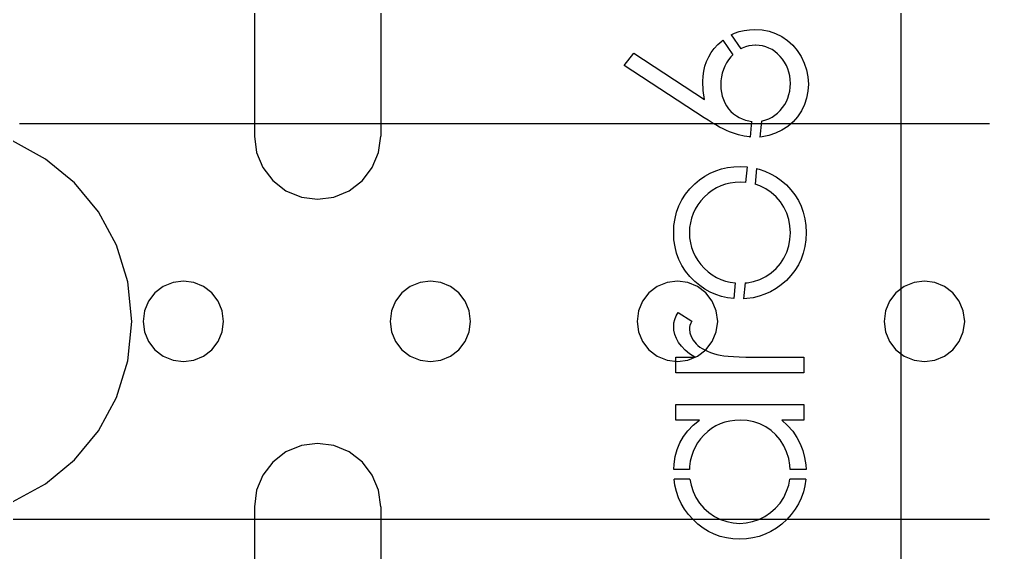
# Model space of a CAD drawing. Extents: x -257 to 298, y -311 to 343.
# Drawn here: x 58.7 to 111.9, y 12 to 41.2 of the extents above; entities that cross this region are included whole.
import ezdxf

# ---------------------------------------------------------------- set-up
doc = ezdxf.new("R2010")
doc.units = 0

msp = doc.modelspace()

# ---------------------------------------------------------------- linework, layer by layer
at = {"layer": 'Layer 1'}
for p, q in [((71.6265, 61.9425), (71.6265, 34.8492)), ((78.5599, 61.9425), (78.5599, 34.8492)), ((107.093, -10.6168), (107.093, 59.996)), ((97.7701, 40.3962), (97.959886, 40.481544)), ((97.959886, 40.481544), (98.217577, 40.57194)), ((98.217577, 40.57194), (98.488733, 40.637302)), ((98.488733, 40.637302), (98.771423, 40.675769)), ((98.771423, 40.675769), (99.065654, 40.689316)), ((99.0657, 40.6892), (99.467624, 40.666058)), ((99.467624, 40.666058), (99.850314, 40.592962)), ((99.850314, 40.592962), (100.211854, 40.473751)), ((100.211854, 40.473751), (100.554161, 40.304502)), ((97.042653, 39.860442), (97.25419, 40.054667)), ((97.25419, 40.054667), (97.320673, 40.108684)), ((97.3206, 40.1098), (97.870651, 39.30829)), ((97.7702, 40.3948), (98.297673, 39.627156)), ((100.554161, 40.304502), (100.871469, 40.092977)), ((100.871469, 40.092977), (101.152238, 39.839118)), ((91.9138, 38.7212), (92.435064, 39.384422)), ((92.435, 39.3845), (96.31386, 36.84732)), ((96.542654, 39.187371), (96.683037, 39.423901)), ((96.683037, 39.423901), (96.850344, 39.646969)), ((96.850344, 39.646969), (97.042653, 39.860442)), ((98.381063, 39.670023), (98.297664, 39.627492)), ((98.554138, 39.739252), (98.381063, 39.670023)), ((98.73491, 39.787314), (98.554138, 39.739252)), ((98.921447, 39.818104), (98.73491, 39.787314)), ((99.1176, 39.8277), (98.921447, 39.818104)), ((99.311371, 39.818114), (99.11714, 39.827709)), ((99.497908, 39.789271), (99.311371, 39.818114)), ((99.676755, 39.74118), (99.497908, 39.789271)), ((99.847909, 39.67387), (99.676755, 39.74118)), ((100.013294, 39.587341), (99.847909, 39.67387)), ((100.170986, 39.483483), (100.013294, 39.587341)), ((100.320987, 39.358487), (100.170986, 39.483483)), ((101.152238, 39.839118), (101.400314, 39.546821)), ((101.400314, 39.546821), (101.613775, 39.21219)), ((96.336884, 38.68352), (96.427268, 38.941217)), ((96.427268, 38.941217), (96.542654, 39.187371)), ((97.519512, 38.858509), (97.423359, 38.679637)), ((97.632974, 39.029648), (97.519512, 38.858509)), ((97.763744, 39.193111), (97.632974, 39.029648)), ((97.8707, 39.3071), (97.763744, 39.193111)), ((100.463295, 39.214243), (100.320987, 39.358487)), ((100.594063, 39.056566), (100.463295, 39.214243)), ((100.707525, 38.893103), (100.594063, 39.056566)), ((100.803678, 38.720016), (100.707525, 38.893103)), ((101.613775, 39.21219), (101.784929, 38.852583)), ((101.784929, 38.852583), (101.908006, 38.477595)), ((96.2944, 35.8539), (91.9138, 38.7212)), ((96.234962, 38.133526), (96.273423, 38.41428)), ((96.273423, 38.41428), (96.336884, 38.68352)), ((97.346437, 38.493116), (97.284898, 38.296943)), ((97.423359, 38.679637), (97.346437, 38.493116)), ((100.882525, 38.539253), (100.803678, 38.720016)), ((100.942142, 38.350785), (100.882525, 38.539253)), ((100.986371, 38.152722), (100.942142, 38.350785)), ((101.908006, 38.477595), (101.981082, 38.091036)), ((96.244571, 37.354589), (96.221485, 37.841112)), ((96.2215, 37.8412), (96.234962, 38.133526)), ((97.215663, 37.881568), (97.20604, 37.660419)), ((97.240668, 38.093122), (97.215663, 37.881568)), ((97.284898, 38.296943), (97.240668, 38.093122)), ((101.011376, 37.948873), (100.986371, 38.152722)), ((101.021, 37.7354), (101.011376, 37.948873)), ((101.981082, 38.091036), (102.006087, 37.689124)), ((96.3138, 36.8469), (96.244571, 37.354589)), ((97.2061, 37.6604), (97.215724, 37.44117)), ((97.215724, 37.44117), (97.240729, 37.233483)), ((100.942584, 37.119976), (100.986813, 37.318068)), ((100.986813, 37.318068), (101.011818, 37.521917)), ((101.011818, 37.521917), (101.021442, 37.735361)), ((101.982914, 37.302669), (101.91176, 36.9296)), ((102.006, 37.6892), (101.982914, 37.302669)), ((97.240729, 37.233483), (97.284958, 37.035391)), ((97.284958, 37.035391), (97.346497, 36.846951)), ((97.346497, 36.846951), (97.423419, 36.670026)), ((100.707967, 36.577686), (100.80412, 36.750745)), ((100.80412, 36.750745), (100.882967, 36.931536)), ((100.882967, 36.931536), (100.942584, 37.119976)), ((101.91176, 36.9296), (101.79253, 36.569965)), ((97.423419, 36.670026), (97.519572, 36.504644)), ((97.519572, 36.504644), (97.633034, 36.348857)), ((97.633034, 36.348857), (97.763804, 36.202694)), ((97.763804, 36.202694), (97.906112, 36.071941)), ((100.321429, 36.110383), (100.463737, 36.254598)), ((100.463737, 36.254598), (100.594505, 36.412304)), ((100.594505, 36.412304), (100.707967, 36.577686)), ((101.62522, 36.225739), (101.415605, 35.906518)), ((101.79253, 36.569965), (101.62522, 36.225739)), ((96.517638, 35.711263), (96.294561, 35.855507)), ((96.733024, 35.576671), (96.517638, 35.711263)), ((97.906112, 36.071941), (98.058035, 35.958488)), ((98.058035, 35.958488), (98.215727, 35.862335)), ((98.215727, 35.862335), (98.381112, 35.783482)), ((98.381112, 35.783482), (98.554187, 35.72193)), ((98.554187, 35.72193), (98.734959, 35.677705)), ((98.734959, 35.677705), (98.89639, 35.654845)), ((98.8962, 35.6563), (98.809558, 34.795523)), ((99.4339, 35.6704), (99.345564, 34.795512)), ((99.4338, 35.6691), (99.49835, 35.681518)), ((99.49835, 35.681518), (99.677197, 35.729608)), ((99.677197, 35.729608), (99.848351, 35.796918)), ((99.848351, 35.796918), (100.013736, 35.881529)), ((100.013736, 35.881529), (100.171428, 35.987306)), ((100.171428, 35.987306), (100.321429, 36.110383)), ((101.415605, 35.906518), (101.169451, 35.623816)), ((111.946, 35.5265), (58.7414, 35.5265)), ((111.946, 35.5265), (58.7414, 35.5265)), ((111.946, 35.5265), (58.7414, 35.5265)), ((111.946, 35.5265), (58.7414, 35.5265)), ((111.946, 35.5265), (58.7414, 35.5265)), ((111.946, 35.5265), (58.7414, 35.5265)), ((111.946, 35.5265), (58.7414, 35.5265)), ((96.938792, 35.455513), (96.733024, 35.576671)), ((97.138791, 35.343979), (96.938792, 35.455513)), ((97.329175, 35.245878), (97.138791, 35.343979)), ((97.509944, 35.15743), (97.329175, 35.245878)), ((97.684944, 35.082444), (97.509944, 35.15743)), ((100.555991, 35.166137), (100.205991, 34.998808)), ((100.880992, 35.375743), (100.555991, 35.166137)), ((101.169451, 35.623816), (100.880992, 35.375743)), ((71.6266, 34.8492), (71.746603, 33.944687)), ((78.439925, 33.944687), (78.559925, 34.8492)), ((97.850329, 35.017053), (97.684944, 35.082444)), ((98.169559, 34.915114), (97.850329, 35.017053)), ((98.481098, 34.842046), (98.169559, 34.915114)), ((98.786866, 34.797822), (98.481098, 34.842046)), ((98.8095, 34.795), (98.786866, 34.797822)), ((99.469453, 34.806502), (99.345425, 34.794931)), ((99.844453, 34.877678), (99.469453, 34.806502)), ((100.205991, 34.998808), (99.844453, 34.877678)), ((60.179173, 33.589235), (58.359168, 34.581958)), ((60.179173, 33.589235), (58.359168, 34.581958)), ((60.179173, 33.589235), (58.359168, 34.581958)), ((60.179173, 33.589235), (58.359168, 34.581958)), ((60.179173, 33.589235), (58.359168, 34.581958)), ((61.764464, 32.276715), (60.179173, 33.589235)), ((61.764464, 32.276715), (60.179173, 33.589235)), ((61.764464, 32.276715), (60.179173, 33.589235)), ((61.764464, 32.276715), (60.179173, 33.589235)), ((61.764464, 32.276715), (60.179173, 33.589235)), ((71.746603, 33.944687), (72.091049, 33.11587)), ((78.095481, 33.11587), (78.439925, 33.944687)), ((72.091049, 33.11587), (72.636604, 32.403164)), ((77.549926, 32.403164), (78.095481, 33.11587)), ((96.927201, 32.941162), (97.246431, 33.046939)), ((97.246431, 33.046939), (97.575276, 33.121925)), ((97.575276, 33.121925), (97.917583, 33.166178)), ((97.917583, 33.166178), (98.27143, 33.1817)), ((98.2715, 33.1816), (98.627269, 33.166078)), ((98.6448, 33.1643), (98.557876, 32.306345)), ((98.627269, 33.166078), (98.644767, 33.163256)), ((99.1717, 33.074), (99.083647, 32.204756)), ((99.1717, 33.0746), (99.304161, 33.039209)), ((99.304161, 33.039209), (99.62724, 32.927675)), ((96.046431, 32.445016), (96.329124, 32.64116)), ((96.329124, 32.64116), (96.62143, 32.806542)), ((96.62143, 32.806542), (96.927201, 32.941162)), ((99.62724, 32.927675), (99.936854, 32.785379)), ((99.936854, 32.785379), (100.236853, 32.610373)), ((100.236853, 32.610373), (100.52339, 32.404605)), ((63.072141, 30.687429), (61.764464, 32.276715)), ((63.072141, 30.687429), (61.764464, 32.276715)), ((63.072141, 30.687429), (61.764464, 32.276715)), ((63.072141, 30.687429), (61.764464, 32.276715)), ((63.072141, 30.687429), (61.764464, 32.276715)), ((72.636604, 32.403164), (73.359935, 31.846984)), ((76.826595, 31.846984), (77.549926, 32.403164)), ((95.271494, 31.656505), (95.506108, 31.946883)), ((95.506108, 31.946883), (95.777261, 32.219961)), ((95.7772, 32.22), (96.046431, 32.445016)), ((96.961817, 32.000665), (96.731047, 31.858369)), ((97.204124, 32.116066), (96.961817, 32.000665)), ((97.456047, 32.204515), (97.204124, 32.116066)), ((97.71951, 32.267986), (97.456047, 32.204515)), ((97.992585, 32.306453), (97.71951, 32.267986)), ((98.2772, 32.32), (97.992585, 32.306453)), ((98.5579, 32.3055), (98.277194, 32.319893)), ((99.342143, 32.110413), (99.083227, 32.2038)), ((99.670988, 31.94695), (99.342143, 32.110413)), ((99.974834, 31.745048), (99.670988, 31.94695)), ((100.52339, 32.404605), (100.800315, 32.166127)), ((100.800315, 32.166127), (101.05416, 31.902673)), ((73.359935, 31.846984), (74.203266, 31.498651)), ((74.203266, 31.498651), (75.093265, 31.38254)), ((75.093265, 31.38254), (75.983264, 31.498651)), ((75.983264, 31.498651), (76.826595, 31.846984)), ((95.073416, 31.348827), (95.271494, 31.656505)), ((96.300277, 31.500681), (96.107971, 31.291075)), ((96.509895, 31.692987), (96.300277, 31.500681)), ((96.731047, 31.858369), (96.509895, 31.692987)), ((100.244065, 31.510437), (99.974834, 31.745048)), ((100.474832, 31.241197), (100.244065, 31.510437)), ((101.05416, 31.902673), (101.27339, 31.621919)), ((101.27339, 31.621919), (101.45993, 31.323836)), ((94.784954, 30.683432), (94.909956, 31.025739)), ((94.909956, 31.025739), (95.073416, 31.348827)), ((95.942586, 31.071845), (95.802203, 30.842991)), ((96.107971, 31.291075), (95.942586, 31.071845)), ((100.669063, 30.941195), (100.474832, 31.241197)), ((100.822911, 30.616188), (100.669063, 30.941195)), ((101.45993, 31.323836), (101.611853, 31.006534)), ((101.611853, 31.006534), (101.731083, 30.669984)), ((64.059308, 28.864403), (63.072141, 30.687429)), ((64.059308, 28.864403), (63.072141, 30.687429)), ((64.059308, 28.864403), (63.072141, 30.687429)), ((64.059308, 28.864403), (63.072141, 30.687429)), ((64.059308, 28.864403), (63.072141, 30.687429)), ((94.69457, 30.323825), (94.784954, 30.683432)), ((95.598357, 30.354521), (95.534894, 30.096824)), ((95.686817, 30.604513), (95.598357, 30.354521)), ((95.802203, 30.842991), (95.686817, 30.604513)), ((100.932526, 30.277719), (100.822911, 30.616188)), ((101.731083, 30.669984), (101.815699, 30.316134)), ((94.6215, 29.5546), (94.6388, 29.948808)), ((94.6388, 29.948808), (94.69457, 30.323825)), ((95.496433, 29.827612), (95.482971, 29.550668)), ((95.534894, 30.096824), (95.496433, 29.827612)), ((100.999833, 29.921978), (100.932526, 30.277719)), ((101.021, 29.5508), (100.999833, 29.921978)), ((101.815699, 30.316134), (101.865697, 29.944984)), ((101.865697, 29.944984), (101.882997, 29.554615)), ((94.638771, 29.160357), (94.62147, 29.554593)), ((95.483, 29.5508), (95.496462, 29.271965)), ((95.496462, 29.271965), (95.534923, 29.002725)), ((101.00026, 29.179543), (101.021427, 29.550693)), ((101.883, 29.5546), (101.8657, 29.162283)), ((64.683066, 26.850667), (64.059308, 28.864403)), ((64.683066, 26.850667), (64.059308, 28.864403)), ((64.683066, 26.850667), (64.059308, 28.864403)), ((64.683066, 26.850667), (64.059308, 28.864403)), ((64.683066, 26.850667), (64.059308, 28.864403)), ((94.694541, 28.781502), (94.638771, 29.160357)), ((94.784925, 28.421895), (94.694541, 28.781502)), ((95.534923, 29.002725), (95.598387, 28.743109)), ((95.598387, 28.743109), (95.686846, 28.495036)), ((100.823338, 28.483386), (100.932953, 28.823774)), ((100.932953, 28.823774), (101.00026, 29.179543)), ((101.815701, 28.789214), (101.731086, 28.435364)), ((101.8657, 29.162283), (101.815701, 28.789214)), ((94.911849, 28.079588), (94.784925, 28.421895)), ((95.686846, 28.495036), (95.802232, 28.254668)), ((95.802232, 28.254668), (95.942615, 28.025814)), ((100.66949, 28.158407), (100.823338, 28.483386)), ((101.731086, 28.435364), (101.611856, 28.098814)), ((95.075309, 27.752662), (94.911849, 28.079588)), ((95.275308, 27.444984), (95.075309, 27.752662)), ((95.942615, 28.025814), (96.108, 27.806584)), ((96.108, 27.806584), (96.300306, 27.596978)), ((100.244492, 27.591084), (100.475259, 27.858405)), ((100.475259, 27.858405), (100.66949, 28.158407)), ((101.459933, 27.779593), (101.273393, 27.479591)), ((101.611856, 28.098814), (101.459933, 27.779593)), ((95.509925, 27.154578), (95.275308, 27.444984)), ((95.783, 26.8815), (95.509925, 27.154578)), ((96.300306, 27.596978), (96.509924, 27.406591)), ((96.509924, 27.406591), (96.731076, 27.241209)), ((96.731076, 27.241209), (96.961846, 27.100804)), ((99.34257, 26.99108), (99.671415, 27.152624)), ((99.671415, 27.152624), (99.975261, 27.354554)), ((99.975261, 27.354554), (100.244492, 27.591084)), ((101.054163, 27.198837), (100.800318, 26.935355)), ((101.273393, 27.479591), (101.054163, 27.198837)), ((64.900518, 24.68925), (64.683066, 26.850667)), ((64.900518, 24.68925), (64.683066, 26.850667)), ((64.900518, 24.68925), (64.683066, 26.850667)), ((64.900518, 24.68925), (64.683066, 26.850667)), ((64.900518, 24.68925), (64.683066, 26.850667)), ((67.166438, 26.823246), (66.6293, 26.601384)), ((67.166438, 26.823246), (66.6293, 26.601384)), ((67.166438, 26.823246), (66.6293, 26.601384)), ((67.166438, 26.823246), (66.6293, 26.601384)), ((67.166438, 26.823246), (66.6293, 26.601384)), ((67.166438, 26.823246), (66.6293, 26.601384)), ((67.166438, 26.823246), (66.6293, 26.601384)), ((67.7333, 26.8972), (67.166438, 26.823246)), ((67.7333, 26.8972), (67.166438, 26.823246)), ((67.7333, 26.8972), (67.166438, 26.823246)), ((67.7333, 26.8972), (67.166438, 26.823246)), ((67.7333, 26.8972), (67.166438, 26.823246)), ((67.7333, 26.8972), (67.166438, 26.823246)), ((67.7333, 26.8972), (67.166438, 26.823246)), ((68.300162, 26.823246), (67.7333, 26.8972)), ((68.300162, 26.823246), (67.7333, 26.8972)), ((68.300162, 26.823246), (67.7333, 26.8972)), ((68.300162, 26.823246), (67.7333, 26.8972)), ((68.300162, 26.823246), (67.7333, 26.8972)), ((68.300162, 26.823246), (67.7333, 26.8972)), ((68.300162, 26.823246), (67.7333, 26.8972)), ((68.8373, 26.601384), (68.300162, 26.823246)), ((68.8373, 26.601384), (68.300162, 26.823246)), ((68.8373, 26.601384), (68.300162, 26.823246)), ((68.8373, 26.601384), (68.300162, 26.823246)), ((68.8373, 26.601384), (68.300162, 26.823246)), ((68.8373, 26.601384), (68.300162, 26.823246)), ((68.8373, 26.601384), (68.300162, 26.823246)), ((80.713038, 26.823246), (80.1759, 26.601384)), ((80.713038, 26.823246), (80.1759, 26.601384)), ((80.713038, 26.823246), (80.1759, 26.601384)), ((80.713038, 26.823246), (80.1759, 26.601384)), ((80.713038, 26.823246), (80.1759, 26.601384)), ((80.713038, 26.823246), (80.1759, 26.601384)), ((80.713038, 26.823246), (80.1759, 26.601384)), ((81.2799, 26.8972), (80.713038, 26.823246)), ((81.2799, 26.8972), (80.713038, 26.823246)), ((81.2799, 26.8972), (80.713038, 26.823246)), ((81.2799, 26.8972), (80.713038, 26.823246)), ((81.2799, 26.8972), (80.713038, 26.823246)), ((81.2799, 26.8972), (80.713038, 26.823246)), ((81.2799, 26.8972), (80.713038, 26.823246)), ((81.846762, 26.823246), (81.2799, 26.8972)), ((81.846762, 26.823246), (81.2799, 26.8972)), ((81.846762, 26.823246), (81.2799, 26.8972)), ((81.846762, 26.823246), (81.2799, 26.8972)), ((81.846762, 26.823246), (81.2799, 26.8972)), ((81.846762, 26.823246), (81.2799, 26.8972)), ((81.846762, 26.823246), (81.2799, 26.8972)), ((82.3839, 26.601384), (81.846762, 26.823246)), ((82.3839, 26.601384), (81.846762, 26.823246)), ((82.3839, 26.601384), (81.846762, 26.823246)), ((82.3839, 26.601384), (81.846762, 26.823246)), ((82.3839, 26.601384), (81.846762, 26.823246)), ((82.3839, 26.601384), (81.846762, 26.823246)), ((82.3839, 26.601384), (81.846762, 26.823246)), ((94.259738, 26.823246), (93.7226, 26.601384)), ((94.259738, 26.823246), (93.7226, 26.601384)), ((94.259738, 26.823246), (93.7226, 26.601384)), ((94.259738, 26.823246), (93.7226, 26.601384)), ((94.259738, 26.823246), (93.7226, 26.601384)), ((94.259738, 26.823246), (93.7226, 26.601384)), ((94.259738, 26.823246), (93.7226, 26.601384)), ((94.8266, 26.8972), (94.259738, 26.823246)), ((94.8266, 26.8972), (94.259738, 26.823246)), ((94.8266, 26.8972), (94.259738, 26.823246)), ((94.8266, 26.8972), (94.259738, 26.823246)), ((94.8266, 26.8972), (94.259738, 26.823246)), ((94.8266, 26.8972), (94.259738, 26.823246)), ((94.8266, 26.8972), (94.259738, 26.823246)), ((95.393462, 26.823246), (94.8266, 26.8972)), ((95.393462, 26.823246), (94.8266, 26.8972)), ((95.393462, 26.823246), (94.8266, 26.8972)), ((95.393462, 26.823246), (94.8266, 26.8972)), ((95.393462, 26.823246), (94.8266, 26.8972)), ((95.393462, 26.823246), (94.8266, 26.8972)), ((95.393462, 26.823246), (94.8266, 26.8972)), ((95.9306, 26.601384), (95.393462, 26.823246)), ((95.9306, 26.601384), (95.393462, 26.823246)), ((95.9306, 26.601384), (95.393462, 26.823246)), ((95.9306, 26.601384), (95.393462, 26.823246)), ((95.9306, 26.601384), (95.393462, 26.823246)), ((95.9306, 26.601384), (95.393462, 26.823246)), ((95.9306, 26.601384), (95.393462, 26.823246)), ((96.052181, 26.656539), (95.78295, 26.881526)), ((96.33295, 26.460395), (96.052181, 26.656539)), ((96.961846, 27.100804), (97.204153, 26.985432)), ((97.204153, 26.985432), (97.456076, 26.896955)), ((97.456076, 26.896955), (97.719539, 26.833512)), ((97.719539, 26.833512), (97.992614, 26.795045)), ((98.001, 26.7945), (97.914358, 25.936545)), ((97.992614, 26.795045), (98.001081, 26.795045)), ((98.5372, 26.7945), (98.449147, 25.925256)), ((98.5371, 26.7944), (98.644491, 26.80456)), ((98.644491, 26.80456), (99.00026, 26.873789)), ((99.00026, 26.873789), (99.34257, 26.99108)), ((100.523393, 26.696906), (100.236856, 26.491138)), ((100.800318, 26.935355), (100.523393, 26.696906)), ((107.806138, 26.823246), (107.269, 26.601384)), ((107.806138, 26.823246), (107.269, 26.601384)), ((107.806138, 26.823246), (107.269, 26.601384)), ((107.806138, 26.823246), (107.269, 26.601384)), ((107.806138, 26.823246), (107.269, 26.601384)), ((107.806138, 26.823246), (107.269, 26.601384)), ((107.806138, 26.823246), (107.269, 26.601384)), ((108.373, 26.8972), (107.806138, 26.823246)), ((108.373, 26.8972), (107.806138, 26.823246)), ((108.373, 26.8972), (107.806138, 26.823246)), ((108.373, 26.8972), (107.806138, 26.823246)), ((108.373, 26.8972), (107.806138, 26.823246)), ((108.373, 26.8972), (107.806138, 26.823246)), ((108.373, 26.8972), (107.806138, 26.823246)), ((108.939862, 26.823246), (108.373, 26.8972)), ((108.939862, 26.823246), (108.373, 26.8972)), ((108.939862, 26.823246), (108.373, 26.8972)), ((108.939862, 26.823246), (108.373, 26.8972)), ((108.939862, 26.823246), (108.373, 26.8972)), ((108.939862, 26.823246), (108.373, 26.8972)), ((108.939862, 26.823246), (108.373, 26.8972)), ((109.477, 26.601384), (108.939862, 26.823246)), ((109.477, 26.601384), (108.939862, 26.823246)), ((109.477, 26.601384), (108.939862, 26.823246)), ((109.477, 26.601384), (108.939862, 26.823246)), ((109.477, 26.601384), (108.939862, 26.823246)), ((109.477, 26.601384), (108.939862, 26.823246)), ((109.477, 26.601384), (108.939862, 26.823246)), ((66.168593, 26.24714), (65.821116, 25.7932)), ((66.168593, 26.24714), (65.821116, 25.7932)), ((66.168593, 26.24714), (65.821116, 25.7932)), ((66.168593, 26.24714), (65.821116, 25.7932)), ((66.168593, 26.24714), (65.821116, 25.7932)), ((66.168593, 26.24714), (65.821116, 25.7932)), ((66.168593, 26.24714), (65.821116, 25.7932)), ((66.6293, 26.601384), (66.168593, 26.24714)), ((66.6293, 26.601384), (66.168593, 26.24714)), ((66.6293, 26.601384), (66.168593, 26.24714)), ((66.6293, 26.601384), (66.168593, 26.24714)), ((66.6293, 26.601384), (66.168593, 26.24714)), ((66.6293, 26.601384), (66.168593, 26.24714)), ((66.6293, 26.601384), (66.168593, 26.24714)), ((69.298007, 26.24714), (68.8373, 26.601384)), ((69.298007, 26.24714), (68.8373, 26.601384)), ((69.298007, 26.24714), (68.8373, 26.601384)), ((69.298007, 26.24714), (68.8373, 26.601384)), ((69.298007, 26.24714), (68.8373, 26.601384)), ((69.298007, 26.24714), (68.8373, 26.601384)), ((69.298007, 26.24714), (68.8373, 26.601384)), ((69.645484, 25.7932), (69.298007, 26.24714)), ((69.645484, 25.7932), (69.298007, 26.24714)), ((69.645484, 25.7932), (69.298007, 26.24714)), ((69.645484, 25.7932), (69.298007, 26.24714)), ((69.645484, 25.7932), (69.298007, 26.24714)), ((69.645484, 25.7932), (69.298007, 26.24714)), ((69.645484, 25.7932), (69.298007, 26.24714)), ((79.715193, 26.24714), (79.367716, 25.7932)), ((79.715193, 26.24714), (79.367716, 25.7932)), ((79.715193, 26.24714), (79.367716, 25.7932)), ((79.715193, 26.24714), (79.367716, 25.7932)), ((79.715193, 26.24714), (79.367716, 25.7932)), ((79.715193, 26.24714), (79.367716, 25.7932)), ((79.715193, 26.24714), (79.367716, 25.7932)), ((80.1759, 26.601384), (79.715193, 26.24714)), ((80.1759, 26.601384), (79.715193, 26.24714)), ((80.1759, 26.601384), (79.715193, 26.24714)), ((80.1759, 26.601384), (79.715193, 26.24714)), ((80.1759, 26.601384), (79.715193, 26.24714)), ((80.1759, 26.601384), (79.715193, 26.24714)), ((80.1759, 26.601384), (79.715193, 26.24714)), ((82.844607, 26.24714), (82.3839, 26.601384)), ((82.844607, 26.24714), (82.3839, 26.601384)), ((82.844607, 26.24714), (82.3839, 26.601384)), ((82.844607, 26.24714), (82.3839, 26.601384)), ((82.844607, 26.24714), (82.3839, 26.601384)), ((82.844607, 26.24714), (82.3839, 26.601384)), ((82.844607, 26.24714), (82.3839, 26.601384)), ((83.192084, 25.7932), (82.844607, 26.24714)), ((83.192084, 25.7932), (82.844607, 26.24714)), ((83.192084, 25.7932), (82.844607, 26.24714)), ((83.192084, 25.7932), (82.844607, 26.24714)), ((83.192084, 25.7932), (82.844607, 26.24714)), ((83.192084, 25.7932), (82.844607, 26.24714)), ((83.192084, 25.7932), (82.844607, 26.24714)), ((93.261893, 26.24714), (92.914416, 25.7932)), ((93.261893, 26.24714), (92.914416, 25.7932)), ((93.261893, 26.24714), (92.914416, 25.7932)), ((93.261893, 26.24714), (92.914416, 25.7932)), ((93.261893, 26.24714), (92.914416, 25.7932)), ((93.261893, 26.24714), (92.914416, 25.7932)), ((93.261893, 26.24714), (92.914416, 25.7932)), ((93.7226, 26.601384), (93.261893, 26.24714)), ((93.7226, 26.601384), (93.261893, 26.24714)), ((93.7226, 26.601384), (93.261893, 26.24714)), ((93.7226, 26.601384), (93.261893, 26.24714)), ((93.7226, 26.601384), (93.261893, 26.24714)), ((93.7226, 26.601384), (93.261893, 26.24714)), ((93.7226, 26.601384), (93.261893, 26.24714)), ((96.391307, 26.24714), (95.9306, 26.601384)), ((96.391307, 26.24714), (95.9306, 26.601384)), ((96.391307, 26.24714), (95.9306, 26.601384)), ((96.391307, 26.24714), (95.9306, 26.601384)), ((96.391307, 26.24714), (95.9306, 26.601384)), ((96.391307, 26.24714), (95.9306, 26.601384)), ((96.391307, 26.24714), (95.9306, 26.601384)), ((96.627181, 26.294985), (96.33295, 26.460395)), ((96.738784, 25.7932), (96.391307, 26.24714)), ((96.738784, 25.7932), (96.391307, 26.24714)), ((96.738784, 25.7932), (96.391307, 26.24714)), ((96.738784, 25.7932), (96.391307, 26.24714)), ((96.738784, 25.7932), (96.391307, 26.24714)), ((96.738784, 25.7932), (96.391307, 26.24714)), ((96.738784, 25.7932), (96.391307, 26.24714)), ((96.932952, 26.160393), (96.627181, 26.294985)), ((97.248335, 26.054616), (96.932952, 26.160393)), ((99.627243, 26.173836), (99.304164, 26.062274)), ((99.936857, 26.316132), (99.627243, 26.173836)), ((100.236856, 26.491138), (99.936857, 26.316132)), ((106.808293, 26.24714), (106.460816, 25.7932)), ((106.808293, 26.24714), (106.460816, 25.7932)), ((106.808293, 26.24714), (106.460816, 25.7932)), ((106.808293, 26.24714), (106.460816, 25.7932)), ((106.808293, 26.24714), (106.460816, 25.7932)), ((106.808293, 26.24714), (106.460816, 25.7932)), ((106.808293, 26.24714), (106.460816, 25.7932)), ((107.269, 26.601384), (106.808293, 26.24714)), ((107.269, 26.601384), (106.808293, 26.24714)), ((107.269, 26.601384), (106.808293, 26.24714)), ((107.269, 26.601384), (106.808293, 26.24714)), ((107.269, 26.601384), (106.808293, 26.24714)), ((107.269, 26.601384), (106.808293, 26.24714)), ((107.269, 26.601384), (106.808293, 26.24714)), ((109.937707, 26.24714), (109.477, 26.601384)), ((109.937707, 26.24714), (109.477, 26.601384)), ((109.937707, 26.24714), (109.477, 26.601384)), ((109.937707, 26.24714), (109.477, 26.601384)), ((109.937707, 26.24714), (109.477, 26.601384)), ((109.937707, 26.24714), (109.477, 26.601384)), ((109.937707, 26.24714), (109.477, 26.601384)), ((110.285184, 25.7932), (109.937707, 26.24714)), ((110.285184, 25.7932), (109.937707, 26.24714)), ((110.285184, 25.7932), (109.937707, 26.24714)), ((110.285184, 25.7932), (109.937707, 26.24714)), ((110.285184, 25.7932), (109.937707, 26.24714)), ((110.285184, 25.7932), (109.937707, 26.24714)), ((110.285184, 25.7932), (109.937707, 26.24714)), ((65.821116, 25.7932), (65.601731, 25.265306)), ((65.821116, 25.7932), (65.601731, 25.265306)), ((65.821116, 25.7932), (65.601731, 25.265306)), ((65.821116, 25.7932), (65.601731, 25.265306)), ((65.821116, 25.7932), (65.601731, 25.265306)), ((65.821116, 25.7932), (65.601731, 25.265306)), ((65.821116, 25.7932), (65.601731, 25.265306)), ((69.864869, 25.265306), (69.645484, 25.7932)), ((69.864869, 25.265306), (69.645484, 25.7932)), ((69.864869, 25.265306), (69.645484, 25.7932)), ((69.864869, 25.265306), (69.645484, 25.7932)), ((69.864869, 25.265306), (69.645484, 25.7932)), ((69.864869, 25.265306), (69.645484, 25.7932)), ((69.864869, 25.265306), (69.645484, 25.7932)), ((79.367716, 25.7932), (79.148331, 25.265306)), ((79.367716, 25.7932), (79.148331, 25.265306)), ((79.367716, 25.7932), (79.148331, 25.265306)), ((79.367716, 25.7932), (79.148331, 25.265306)), ((79.367716, 25.7932), (79.148331, 25.265306)), ((79.367716, 25.7932), (79.148331, 25.265306)), ((79.367716, 25.7932), (79.148331, 25.265306)), ((83.411469, 25.265306), (83.192084, 25.7932)), ((83.411469, 25.265306), (83.192084, 25.7932)), ((83.411469, 25.265306), (83.192084, 25.7932)), ((83.411469, 25.265306), (83.192084, 25.7932)), ((83.411469, 25.265306), (83.192084, 25.7932)), ((83.411469, 25.265306), (83.192084, 25.7932)), ((83.411469, 25.265306), (83.192084, 25.7932)), ((92.914416, 25.7932), (92.695031, 25.265306)), ((92.914416, 25.7932), (92.695031, 25.265306)), ((92.914416, 25.7932), (92.695031, 25.265306)), ((92.914416, 25.7932), (92.695031, 25.265306)), ((92.914416, 25.7932), (92.695031, 25.265306)), ((92.914416, 25.7932), (92.695031, 25.265306)), ((92.914416, 25.7932), (92.695031, 25.265306)), ((96.958169, 25.265306), (96.738784, 25.7932)), ((96.958169, 25.265306), (96.738784, 25.7932)), ((96.958169, 25.265306), (96.738784, 25.7932)), ((96.958169, 25.265306), (96.738784, 25.7932)), ((96.958169, 25.265306), (96.738784, 25.7932)), ((96.958169, 25.265306), (96.738784, 25.7932)), ((96.958169, 25.265306), (96.738784, 25.7932)), ((97.577183, 25.979601), (97.248335, 26.054616)), ((97.9143, 25.9358), (97.577183, 25.979601)), ((98.627243, 25.935359), (98.449313, 25.924917)), ((98.971472, 25.983449), (98.627243, 25.935359)), ((99.304164, 26.062274), (98.971472, 25.983449)), ((106.460816, 25.7932), (106.241431, 25.265306)), ((106.460816, 25.7932), (106.241431, 25.265306)), ((106.460816, 25.7932), (106.241431, 25.265306)), ((106.460816, 25.7932), (106.241431, 25.265306)), ((106.460816, 25.7932), (106.241431, 25.265306)), ((106.460816, 25.7932), (106.241431, 25.265306)), ((106.460816, 25.7932), (106.241431, 25.265306)), ((110.504569, 25.265306), (110.285184, 25.7932)), ((110.504569, 25.265306), (110.285184, 25.7932)), ((110.504569, 25.265306), (110.285184, 25.7932)), ((110.504569, 25.265306), (110.285184, 25.7932)), ((110.504569, 25.265306), (110.285184, 25.7932)), ((110.504569, 25.265306), (110.285184, 25.7932)), ((110.504569, 25.265306), (110.285184, 25.7932)), ((65.601731, 25.265306), (65.5253, 24.6892)), ((65.601731, 25.265306), (65.5253, 24.6892)), ((65.601731, 25.265306), (65.5253, 24.6892)), ((65.601731, 25.265306), (65.5253, 24.6892)), ((65.601731, 25.265306), (65.5253, 24.6892)), ((65.601731, 25.265306), (65.5253, 24.6892)), ((65.601731, 25.265306), (65.5253, 24.6892)), ((69.9413, 24.6892), (69.864869, 25.265306)), ((69.9413, 24.6892), (69.864869, 25.265306)), ((69.9413, 24.6892), (69.864869, 25.265306)), ((69.9413, 24.6892), (69.864869, 25.265306)), ((69.9413, 24.6892), (69.864869, 25.265306)), ((69.9413, 24.6892), (69.864869, 25.265306)), ((69.9413, 24.6892), (69.864869, 25.265306)), ((79.148331, 25.265306), (79.0719, 24.6892)), ((79.148331, 25.265306), (79.0719, 24.6892)), ((79.148331, 25.265306), (79.0719, 24.6892)), ((79.148331, 25.265306), (79.0719, 24.6892)), ((79.148331, 25.265306), (79.0719, 24.6892)), ((79.148331, 25.265306), (79.0719, 24.6892)), ((79.148331, 25.265306), (79.0719, 24.6892)), ((83.4879, 24.6892), (83.411469, 25.265306)), ((83.4879, 24.6892), (83.411469, 25.265306)), ((83.4879, 24.6892), (83.411469, 25.265306)), ((83.4879, 24.6892), (83.411469, 25.265306)), ((83.4879, 24.6892), (83.411469, 25.265306)), ((83.4879, 24.6892), (83.411469, 25.265306)), ((83.4879, 24.6892), (83.411469, 25.265306)), ((92.695031, 25.265306), (92.6186, 24.6892)), ((92.695031, 25.265306), (92.6186, 24.6892)), ((92.695031, 25.265306), (92.6186, 24.6892)), ((92.695031, 25.265306), (92.6186, 24.6892)), ((92.695031, 25.265306), (92.6186, 24.6892)), ((92.695031, 25.265306), (92.6186, 24.6892)), ((92.695031, 25.265306), (92.6186, 24.6892)), ((94.756111, 24.985361), (94.861879, 25.181505)), ((94.8619, 25.1802), (95.608095, 24.708889)), ((97.0346, 24.6892), (96.958169, 25.265306)), ((97.0346, 24.6892), (96.958169, 25.265306)), ((97.0346, 24.6892), (96.958169, 25.265306)), ((97.0346, 24.6892), (96.958169, 25.265306)), ((97.0346, 24.6892), (96.958169, 25.265306)), ((97.0346, 24.6892), (96.958169, 25.265306)), ((97.0346, 24.6892), (96.958169, 25.265306)), ((106.241431, 25.265306), (106.165, 24.6892)), ((106.241431, 25.265306), (106.165, 24.6892)), ((106.241431, 25.265306), (106.165, 24.6892)), ((106.241431, 25.265306), (106.165, 24.6892)), ((106.241431, 25.265306), (106.165, 24.6892)), ((106.241431, 25.265306), (106.165, 24.6892)), ((106.241431, 25.265306), (106.165, 24.6892)), ((110.581, 24.6892), (110.504569, 25.265306)), ((110.581, 24.6892), (110.504569, 25.265306)), ((110.581, 24.6892), (110.504569, 25.265306)), ((110.581, 24.6892), (110.504569, 25.265306)), ((110.581, 24.6892), (110.504569, 25.265306)), ((110.581, 24.6892), (110.504569, 25.265306)), ((110.581, 24.6892), (110.504569, 25.265306)), ((64.683066, 22.527833), (64.900518, 24.68925)), ((64.683066, 22.527833), (64.900518, 24.68925)), ((64.683066, 22.527833), (64.900518, 24.68925)), ((64.683066, 22.527833), (64.900518, 24.68925)), ((64.683066, 22.527833), (64.900518, 24.68925)), ((65.5253, 24.6892), (65.601731, 24.113094)), ((65.5253, 24.6892), (65.601731, 24.113094)), ((65.5253, 24.6892), (65.601731, 24.113094)), ((65.5253, 24.6892), (65.601731, 24.113094)), ((65.5253, 24.6892), (65.601731, 24.113094)), ((65.5253, 24.6892), (65.601731, 24.113094)), ((65.5253, 24.6892), (65.601731, 24.113094)), ((69.864869, 24.113094), (69.9413, 24.6892)), ((69.864869, 24.113094), (69.9413, 24.6892)), ((69.864869, 24.113094), (69.9413, 24.6892)), ((69.864869, 24.113094), (69.9413, 24.6892)), ((69.864869, 24.113094), (69.9413, 24.6892)), ((69.864869, 24.113094), (69.9413, 24.6892)), ((69.864869, 24.113094), (69.9413, 24.6892)), ((69.9413, 24.6892), (69.9413, 24.6892)), ((69.9413, 24.6892), (69.9413, 24.6892)), ((69.9413, 24.6892), (69.9413, 24.6892)), ((69.9413, 24.6892), (69.9413, 24.6892)), ((69.9413, 24.6892), (69.9413, 24.6892)), ((69.9413, 24.6892), (69.9413, 24.6892)), ((69.9413, 24.6892), (69.9413, 24.6892)), ((79.0719, 24.6892), (79.148331, 24.113094)), ((79.0719, 24.6892), (79.148331, 24.113094)), ((79.0719, 24.6892), (79.148331, 24.113094)), ((79.0719, 24.6892), (79.148331, 24.113094)), ((79.0719, 24.6892), (79.148331, 24.113094)), ((79.0719, 24.6892), (79.148331, 24.113094)), ((79.0719, 24.6892), (79.148331, 24.113094)), ((83.411469, 24.113094), (83.4879, 24.6892)), ((83.411469, 24.113094), (83.4879, 24.6892)), ((83.411469, 24.113094), (83.4879, 24.6892)), ((83.411469, 24.113094), (83.4879, 24.6892)), ((83.411469, 24.113094), (83.4879, 24.6892)), ((83.411469, 24.113094), (83.4879, 24.6892)), ((83.411469, 24.113094), (83.4879, 24.6892)), ((83.4879, 24.6892), (83.4879, 24.6892)), ((83.4879, 24.6892), (83.4879, 24.6892)), ((83.4879, 24.6892), (83.4879, 24.6892)), ((83.4879, 24.6892), (83.4879, 24.6892)), ((83.4879, 24.6892), (83.4879, 24.6892)), ((83.4879, 24.6892), (83.4879, 24.6892)), ((83.4879, 24.6892), (83.4879, 24.6892)), ((92.6186, 24.6892), (92.695031, 24.113094)), ((92.6186, 24.6892), (92.695031, 24.113094)), ((92.6186, 24.6892), (92.695031, 24.113094)), ((92.6186, 24.6892), (92.695031, 24.113094)), ((92.6186, 24.6892), (92.695031, 24.113094)), ((92.6186, 24.6892), (92.695031, 24.113094)), ((92.6186, 24.6892), (92.695031, 24.113094)), ((94.6215, 24.4315), (94.636881, 24.610344)), ((94.636881, 24.610344), (94.681111, 24.794974)), ((94.681111, 24.794974), (94.756111, 24.985361)), ((95.554152, 24.583476), (95.513769, 24.468104)), ((95.608, 24.7085), (95.554152, 24.583476)), ((96.958169, 24.113094), (97.0346, 24.6892)), ((96.958169, 24.113094), (97.0346, 24.6892)), ((96.958169, 24.113094), (97.0346, 24.6892)), ((96.958169, 24.113094), (97.0346, 24.6892)), ((96.958169, 24.113094), (97.0346, 24.6892)), ((96.958169, 24.113094), (97.0346, 24.6892)), ((96.958169, 24.113094), (97.0346, 24.6892)), ((97.0346, 24.6892), (97.0346, 24.6892)), ((97.0346, 24.6892), (97.0346, 24.6892)), ((97.0346, 24.6892), (97.0346, 24.6892)), ((97.0346, 24.6892), (97.0346, 24.6892)), ((97.0346, 24.6892), (97.0346, 24.6892)), ((97.0346, 24.6892), (97.0346, 24.6892)), ((97.0346, 24.6892), (97.0346, 24.6892)), ((106.165, 24.6892), (106.241431, 24.113094)), ((106.165, 24.6892), (106.241431, 24.113094)), ((106.165, 24.6892), (106.241431, 24.113094)), ((106.165, 24.6892), (106.241431, 24.113094)), ((106.165, 24.6892), (106.241431, 24.113094)), ((106.165, 24.6892), (106.241431, 24.113094)), ((106.165, 24.6892), (106.241431, 24.113094)), ((110.504569, 24.113094), (110.581, 24.6892)), ((110.504569, 24.113094), (110.581, 24.6892)), ((110.504569, 24.113094), (110.581, 24.6892)), ((110.504569, 24.113094), (110.581, 24.6892)), ((110.504569, 24.113094), (110.581, 24.6892)), ((110.504569, 24.113094), (110.581, 24.6892)), ((110.504569, 24.113094), (110.581, 24.6892)), ((110.581, 24.6892), (110.581, 24.6892)), ((110.581, 24.6892), (110.581, 24.6892)), ((110.581, 24.6892), (110.581, 24.6892)), ((110.581, 24.6892), (110.581, 24.6892)), ((110.581, 24.6892), (110.581, 24.6892)), ((110.581, 24.6892), (110.581, 24.6892)), ((110.581, 24.6892), (110.581, 24.6892)), ((65.601731, 24.113094), (65.821116, 23.5852)), ((65.601731, 24.113094), (65.821116, 23.5852)), ((65.601731, 24.113094), (65.821116, 23.5852)), ((65.601731, 24.113094), (65.821116, 23.5852)), ((65.601731, 24.113094), (65.821116, 23.5852)), ((65.601731, 24.113094), (65.821116, 23.5852)), ((65.601731, 24.113094), (65.821116, 23.5852)), ((69.645484, 23.5852), (69.864869, 24.113094)), ((69.645484, 23.5852), (69.864869, 24.113094)), ((69.645484, 23.5852), (69.864869, 24.113094)), ((69.645484, 23.5852), (69.864869, 24.113094)), ((69.645484, 23.5852), (69.864869, 24.113094)), ((69.645484, 23.5852), (69.864869, 24.113094)), ((69.645484, 23.5852), (69.864869, 24.113094)), ((79.148331, 24.113094), (79.367716, 23.5852)), ((79.148331, 24.113094), (79.367716, 23.5852)), ((79.148331, 24.113094), (79.367716, 23.5852)), ((79.148331, 24.113094), (79.367716, 23.5852)), ((79.148331, 24.113094), (79.367716, 23.5852)), ((79.148331, 24.113094), (79.367716, 23.5852)), ((79.148331, 24.113094), (79.367716, 23.5852)), ((83.192084, 23.5852), (83.411469, 24.113094)), ((83.192084, 23.5852), (83.411469, 24.113094)), ((83.192084, 23.5852), (83.411469, 24.113094)), ((83.192084, 23.5852), (83.411469, 24.113094)), ((83.192084, 23.5852), (83.411469, 24.113094)), ((83.192084, 23.5852), (83.411469, 24.113094)), ((83.192084, 23.5852), (83.411469, 24.113094)), ((92.695031, 24.113094), (92.914416, 23.5852)), ((92.695031, 24.113094), (92.914416, 23.5852)), ((92.695031, 24.113094), (92.914416, 23.5852)), ((92.695031, 24.113094), (92.914416, 23.5852)), ((92.695031, 24.113094), (92.914416, 23.5852)), ((92.695031, 24.113094), (92.914416, 23.5852)), ((92.695031, 24.113094), (92.914416, 23.5852)), ((94.63874, 24.200763), (94.62144, 24.431536)), ((94.688741, 23.975776), (94.63874, 24.200763)), ((94.773357, 23.752708), (94.688741, 23.975776)), ((95.490683, 24.362327), (95.482978, 24.268093)), ((95.483, 24.2681), (95.506086, 24.062332)), ((95.513769, 24.468104), (95.490683, 24.362327)), ((95.506086, 24.062332), (95.575318, 23.858483)), ((96.738784, 23.5852), (96.958169, 24.113094)), ((96.738784, 23.5852), (96.958169, 24.113094)), ((96.738784, 23.5852), (96.958169, 24.113094)), ((96.738784, 23.5852), (96.958169, 24.113094)), ((96.738784, 23.5852), (96.958169, 24.113094)), ((96.738784, 23.5852), (96.958169, 24.113094)), ((96.738784, 23.5852), (96.958169, 24.113094)), ((106.241431, 24.113094), (106.460816, 23.5852)), ((106.241431, 24.113094), (106.460816, 23.5852)), ((106.241431, 24.113094), (106.460816, 23.5852)), ((106.241431, 24.113094), (106.460816, 23.5852)), ((106.241431, 24.113094), (106.460816, 23.5852)), ((106.241431, 24.113094), (106.460816, 23.5852)), ((106.241431, 24.113094), (106.460816, 23.5852)), ((110.285184, 23.5852), (110.504569, 24.113094)), ((110.285184, 23.5852), (110.504569, 24.113094)), ((110.285184, 23.5852), (110.504569, 24.113094)), ((110.285184, 23.5852), (110.504569, 24.113094)), ((110.285184, 23.5852), (110.504569, 24.113094)), ((110.285184, 23.5852), (110.504569, 24.113094)), ((110.285184, 23.5852), (110.504569, 24.113094)), ((65.821116, 23.5852), (66.168593, 23.13126)), ((65.821116, 23.5852), (66.168593, 23.13126)), ((65.821116, 23.5852), (66.168593, 23.13126)), ((65.821116, 23.5852), (66.168593, 23.13126)), ((65.821116, 23.5852), (66.168593, 23.13126)), ((65.821116, 23.5852), (66.168593, 23.13126)), ((65.821116, 23.5852), (66.168593, 23.13126)), ((69.298007, 23.13126), (69.645484, 23.5852)), ((69.298007, 23.13126), (69.645484, 23.5852)), ((69.298007, 23.13126), (69.645484, 23.5852)), ((69.298007, 23.13126), (69.645484, 23.5852)), ((69.298007, 23.13126), (69.645484, 23.5852)), ((69.298007, 23.13126), (69.645484, 23.5852)), ((69.298007, 23.13126), (69.645484, 23.5852)), ((79.367716, 23.5852), (79.715193, 23.13126)), ((79.367716, 23.5852), (79.715193, 23.13126)), ((79.367716, 23.5852), (79.715193, 23.13126)), ((79.367716, 23.5852), (79.715193, 23.13126)), ((79.367716, 23.5852), (79.715193, 23.13126)), ((79.367716, 23.5852), (79.715193, 23.13126)), ((79.367716, 23.5852), (79.715193, 23.13126)), ((82.844607, 23.13126), (83.192084, 23.5852)), ((82.844607, 23.13126), (83.192084, 23.5852)), ((82.844607, 23.13126), (83.192084, 23.5852)), ((82.844607, 23.13126), (83.192084, 23.5852)), ((82.844607, 23.13126), (83.192084, 23.5852)), ((82.844607, 23.13126), (83.192084, 23.5852)), ((82.844607, 23.13126), (83.192084, 23.5852)), ((92.914416, 23.5852), (93.261893, 23.13126)), ((92.914416, 23.5852), (93.261893, 23.13126)), ((92.914416, 23.5852), (93.261893, 23.13126)), ((92.914416, 23.5852), (93.261893, 23.13126)), ((92.914416, 23.5852), (93.261893, 23.13126)), ((92.914416, 23.5852), (93.261893, 23.13126)), ((92.914416, 23.5852), (93.261893, 23.13126)), ((94.892587, 23.535397), (94.773357, 23.752708)), ((95.050279, 23.323843), (94.892587, 23.535397)), ((95.575318, 23.858483), (95.68878, 23.66042)), ((95.68878, 23.66042), (95.850318, 23.464276)), ((95.850318, 23.464276), (95.948393, 23.370042)), ((96.391307, 23.13126), (96.738784, 23.5852)), ((96.391307, 23.13126), (96.738784, 23.5852)), ((96.391307, 23.13126), (96.738784, 23.5852)), ((96.391307, 23.13126), (96.738784, 23.5852)), ((96.391307, 23.13126), (96.738784, 23.5852)), ((96.391307, 23.13126), (96.738784, 23.5852)), ((96.391307, 23.13126), (96.738784, 23.5852)), ((106.460816, 23.5852), (106.808293, 23.13126)), ((106.460816, 23.5852), (106.808293, 23.13126)), ((106.460816, 23.5852), (106.808293, 23.13126)), ((106.460816, 23.5852), (106.808293, 23.13126)), ((106.460816, 23.5852), (106.808293, 23.13126)), ((106.460816, 23.5852), (106.808293, 23.13126)), ((106.460816, 23.5852), (106.808293, 23.13126)), ((109.937707, 23.13126), (110.285184, 23.5852)), ((109.937707, 23.13126), (110.285184, 23.5852)), ((109.937707, 23.13126), (110.285184, 23.5852)), ((109.937707, 23.13126), (110.285184, 23.5852)), ((109.937707, 23.13126), (110.285184, 23.5852)), ((109.937707, 23.13126), (110.285184, 23.5852)), ((109.937707, 23.13126), (110.285184, 23.5852)), ((66.168593, 23.13126), (66.6293, 22.777016)), ((66.168593, 23.13126), (66.6293, 22.777016)), ((66.168593, 23.13126), (66.6293, 22.777016)), ((66.168593, 23.13126), (66.6293, 22.777016)), ((66.168593, 23.13126), (66.6293, 22.777016)), ((66.168593, 23.13126), (66.6293, 22.777016)), ((66.168593, 23.13126), (66.6293, 22.777016)), ((68.8373, 22.777016), (69.298007, 23.13126)), ((68.8373, 22.777016), (69.298007, 23.13126)), ((68.8373, 22.777016), (69.298007, 23.13126)), ((68.8373, 22.777016), (69.298007, 23.13126)), ((68.8373, 22.777016), (69.298007, 23.13126)), ((68.8373, 22.777016), (69.298007, 23.13126)), ((68.8373, 22.777016), (69.298007, 23.13126)), ((79.715193, 23.13126), (80.1759, 22.777016)), ((79.715193, 23.13126), (80.1759, 22.777016)), ((79.715193, 23.13126), (80.1759, 22.777016)), ((79.715193, 23.13126), (80.1759, 22.777016)), ((79.715193, 23.13126), (80.1759, 22.777016)), ((79.715193, 23.13126), (80.1759, 22.777016)), ((79.715193, 23.13126), (80.1759, 22.777016)), ((82.3839, 22.777016), (82.844607, 23.13126)), ((82.3839, 22.777016), (82.844607, 23.13126)), ((82.3839, 22.777016), (82.844607, 23.13126)), ((82.3839, 22.777016), (82.844607, 23.13126)), ((82.3839, 22.777016), (82.844607, 23.13126)), ((82.3839, 22.777016), (82.844607, 23.13126)), ((82.3839, 22.777016), (82.844607, 23.13126)), ((93.261893, 23.13126), (93.7226, 22.777016)), ((93.261893, 23.13126), (93.7226, 22.777016)), ((93.261893, 23.13126), (93.7226, 22.777016)), ((93.261893, 23.13126), (93.7226, 22.777016)), ((93.261893, 23.13126), (93.7226, 22.777016)), ((93.261893, 23.13126), (93.7226, 22.777016)), ((93.261893, 23.13126), (93.7226, 22.777016)), ((95.250278, 23.118075), (95.050279, 23.323843)), ((95.492585, 22.916173), (95.250278, 23.118075)), ((95.7772, 22.72), (95.492585, 22.916173)), ((95.9306, 22.777016), (96.391307, 23.13126)), ((95.9306, 22.777016), (96.391307, 23.13126)), ((95.9306, 22.777016), (96.391307, 23.13126)), ((95.9306, 22.777016), (96.391307, 23.13126)), ((95.9306, 22.777016), (96.391307, 23.13126)), ((95.9306, 22.777016), (96.391307, 23.13126)), ((95.9306, 22.777016), (96.391307, 23.13126)), ((95.948393, 23.370042), (96.059933, 23.281565)), ((96.059933, 23.281565), (96.184932, 23.200794)), ((96.184932, 23.200794), (96.321471, 23.123888)), ((96.321471, 23.123888), (96.469547, 23.05274)), ((96.469547, 23.05274), (96.63301, 22.987349)), ((96.63301, 22.987349), (96.808007, 22.927716)), ((96.808007, 22.927716), (96.994547, 22.873868)), ((106.808293, 23.13126), (107.269, 22.777016)), ((106.808293, 23.13126), (107.269, 22.777016)), ((106.808293, 23.13126), (107.269, 22.777016)), ((106.808293, 23.13126), (107.269, 22.777016)), ((106.808293, 23.13126), (107.269, 22.777016)), ((106.808293, 23.13126), (107.269, 22.777016)), ((106.808293, 23.13126), (107.269, 22.777016)), ((109.477, 22.777016), (109.937707, 23.13126)), ((109.477, 22.777016), (109.937707, 23.13126)), ((109.477, 22.777016), (109.937707, 23.13126)), ((109.477, 22.777016), (109.937707, 23.13126)), ((109.477, 22.777016), (109.937707, 23.13126)), ((109.477, 22.777016), (109.937707, 23.13126)), ((109.477, 22.777016), (109.937707, 23.13126)), ((64.059308, 20.514097), (64.683066, 22.527833)), ((64.059308, 20.514097), (64.683066, 22.527833)), ((64.059308, 20.514097), (64.683066, 22.527833)), ((64.059308, 20.514097), (64.683066, 22.527833)), ((64.059308, 20.514097), (64.683066, 22.527833)), ((66.6293, 22.777016), (67.166438, 22.555154)), ((66.6293, 22.777016), (67.166438, 22.555154)), ((66.6293, 22.777016), (67.166438, 22.555154)), ((66.6293, 22.777016), (67.166438, 22.555154)), ((66.6293, 22.777016), (67.166438, 22.555154)), ((66.6293, 22.777016), (67.166438, 22.555154)), ((66.6293, 22.777016), (67.166438, 22.555154)), ((67.166438, 22.555154), (67.7333, 22.4812)), ((67.166438, 22.555154), (67.7333, 22.4812)), ((67.166438, 22.555154), (67.7333, 22.4812)), ((67.166438, 22.555154), (67.7333, 22.4812)), ((67.166438, 22.555154), (67.7333, 22.4812)), ((67.166438, 22.555154), (67.7333, 22.4812)), ((67.166438, 22.555154), (67.7333, 22.4812)), ((67.7333, 22.4812), (68.300162, 22.555154)), ((67.7333, 22.4812), (68.300162, 22.555154)), ((67.7333, 22.4812), (68.300162, 22.555154)), ((67.7333, 22.4812), (68.300162, 22.555154)), ((67.7333, 22.4812), (68.300162, 22.555154)), ((67.7333, 22.4812), (68.300162, 22.555154)), ((67.7333, 22.4812), (68.300162, 22.555154)), ((68.300162, 22.555154), (68.8373, 22.777016)), ((68.300162, 22.555154), (68.8373, 22.777016)), ((68.300162, 22.555154), (68.8373, 22.777016)), ((68.300162, 22.555154), (68.8373, 22.777016)), ((68.300162, 22.555154), (68.8373, 22.777016)), ((68.300162, 22.555154), (68.8373, 22.777016)), ((68.300162, 22.555154), (68.8373, 22.777016)), ((80.1759, 22.777016), (80.713038, 22.555154)), ((80.1759, 22.777016), (80.713038, 22.555154)), ((80.1759, 22.777016), (80.713038, 22.555154)), ((80.1759, 22.777016), (80.713038, 22.555154)), ((80.1759, 22.777016), (80.713038, 22.555154)), ((80.1759, 22.777016), (80.713038, 22.555154)), ((80.1759, 22.777016), (80.713038, 22.555154)), ((80.713038, 22.555154), (81.2799, 22.4812)), ((80.713038, 22.555154), (81.2799, 22.4812)), ((80.713038, 22.555154), (81.2799, 22.4812)), ((80.713038, 22.555154), (81.2799, 22.4812)), ((80.713038, 22.555154), (81.2799, 22.4812)), ((80.713038, 22.555154), (81.2799, 22.4812)), ((80.713038, 22.555154), (81.2799, 22.4812)), ((81.2799, 22.4812), (81.846762, 22.555154)), ((81.2799, 22.4812), (81.846762, 22.555154)), ((81.2799, 22.4812), (81.846762, 22.555154)), ((81.2799, 22.4812), (81.846762, 22.555154)), ((81.2799, 22.4812), (81.846762, 22.555154)), ((81.2799, 22.4812), (81.846762, 22.555154)), ((81.2799, 22.4812), (81.846762, 22.555154)), ((81.846762, 22.555154), (82.3839, 22.777016)), ((81.846762, 22.555154), (82.3839, 22.777016)), ((81.846762, 22.555154), (82.3839, 22.777016)), ((81.846762, 22.555154), (82.3839, 22.777016)), ((81.846762, 22.555154), (82.3839, 22.777016)), ((81.846762, 22.555154), (82.3839, 22.777016)), ((81.846762, 22.555154), (82.3839, 22.777016)), ((93.7226, 22.777016), (94.259738, 22.555154)), ((93.7226, 22.777016), (94.259738, 22.555154)), ((93.7226, 22.777016), (94.259738, 22.555154)), ((93.7226, 22.777016), (94.259738, 22.555154)), ((93.7226, 22.777016), (94.259738, 22.555154)), ((93.7226, 22.777016), (94.259738, 22.555154)), ((93.7226, 22.777016), (94.259738, 22.555154)), ((94.259738, 22.555154), (94.8266, 22.4812)), ((94.259738, 22.555154), (94.8266, 22.4812)), ((94.259738, 22.555154), (94.8266, 22.4812)), ((94.259738, 22.555154), (94.8266, 22.4812)), ((94.259738, 22.555154), (94.8266, 22.4812)), ((94.259738, 22.555154), (94.8266, 22.4812)), ((94.259738, 22.555154), (94.8266, 22.4812)), ((94.7445, 21.8585), (94.7445, 22.7193)), ((94.7445, 22.7193), (95.7771, 22.7193)), ((94.8266, 22.4812), (95.393462, 22.555154)), ((94.8266, 22.4812), (95.393462, 22.555154)), ((94.8266, 22.4812), (95.393462, 22.555154)), ((94.8266, 22.4812), (95.393462, 22.555154)), ((94.8266, 22.4812), (95.393462, 22.555154)), ((94.8266, 22.4812), (95.393462, 22.555154)), ((94.8266, 22.4812), (95.393462, 22.555154)), ((95.393462, 22.555154), (95.9306, 22.777016)), ((95.393462, 22.555154), (95.9306, 22.777016)), ((95.393462, 22.555154), (95.9306, 22.777016)), ((95.393462, 22.555154), (95.9306, 22.777016)), ((95.393462, 22.555154), (95.9306, 22.777016)), ((95.393462, 22.555154), (95.9306, 22.777016)), ((95.393462, 22.555154), (95.9306, 22.777016)), ((96.9945, 22.8739), (97.161807, 22.83738)), ((97.161807, 22.83738), (97.3695, 22.806618)), ((97.3695, 22.806618), (97.611807, 22.779807)), ((97.611807, 22.779807), (97.894497, 22.75864)), ((97.894497, 22.75864), (98.21373, 22.741425)), ((98.21373, 22.741425), (98.573343, 22.729854)), ((98.573343, 22.729854), (98.967576, 22.722234)), ((98.967576, 22.722234), (99.402189, 22.719412)), ((99.4023, 22.7193), (101.76, 22.7193)), ((101.76, 22.7193), (101.76, 21.8585)), ((107.269, 22.777016), (107.806138, 22.555154)), ((107.269, 22.777016), (107.806138, 22.555154)), ((107.269, 22.777016), (107.806138, 22.555154)), ((107.269, 22.777016), (107.806138, 22.555154)), ((107.269, 22.777016), (107.806138, 22.555154)), ((107.269, 22.777016), (107.806138, 22.555154)), ((107.269, 22.777016), (107.806138, 22.555154)), ((107.806138, 22.555154), (108.373, 22.4812)), ((107.806138, 22.555154), (108.373, 22.4812)), ((107.806138, 22.555154), (108.373, 22.4812)), ((107.806138, 22.555154), (108.373, 22.4812)), ((107.806138, 22.555154), (108.373, 22.4812)), ((107.806138, 22.555154), (108.373, 22.4812)), ((107.806138, 22.555154), (108.373, 22.4812)), ((108.373, 22.4812), (108.939862, 22.555154)), ((108.373, 22.4812), (108.939862, 22.555154)), ((108.373, 22.4812), (108.939862, 22.555154)), ((108.373, 22.4812), (108.939862, 22.555154)), ((108.373, 22.4812), (108.939862, 22.555154)), ((108.373, 22.4812), (108.939862, 22.555154)), ((108.373, 22.4812), (108.939862, 22.555154)), ((108.939862, 22.555154), (109.477, 22.777016)), ((108.939862, 22.555154), (109.477, 22.777016)), ((108.939862, 22.555154), (109.477, 22.777016)), ((108.939862, 22.555154), (109.477, 22.777016)), ((108.939862, 22.555154), (109.477, 22.777016)), ((108.939862, 22.555154), (109.477, 22.777016)), ((108.939862, 22.555154), (109.477, 22.777016)), ((101.76, 21.8585), (94.7445, 21.8585)), ((63.072141, 18.691071), (64.059308, 20.514097)), ((63.072141, 18.691071), (64.059308, 20.514097)), ((63.072141, 18.691071), (64.059308, 20.514097)), ((63.072141, 18.691071), (64.059308, 20.514097)), ((63.072141, 18.691071), (64.059308, 20.514097)), ((94.7445, 19.2733), (94.7445, 20.1341)), ((94.7445, 20.1341), (101.76, 20.1341)), ((101.76, 20.1341), (101.76, 19.2733)), ((96.0427, 19.2733), (94.7445, 19.2733)), ((95.698415, 18.993143), (96.042644, 19.273897)), ((97.431062, 19.158443), (97.177215, 19.069995)), ((97.698369, 19.221915), (97.431062, 19.158443)), ((97.977216, 19.260353), (97.698369, 19.221915)), ((98.2676, 19.2739), (97.977216, 19.260353)), ((98.648307, 19.250841), (98.267539, 19.273983)), ((99.007923, 19.183531), (98.648307, 19.250841)), ((99.348308, 19.06813), (99.007923, 19.183531)), ((100.546, 19.2739), (100.869076, 18.975845)), ((101.76, 19.2733), (100.546, 19.2733)), ((61.764464, 17.101785), (63.072141, 18.691071)), ((61.764464, 17.101785), (63.072141, 18.691071)), ((61.764464, 17.101785), (63.072141, 18.691071)), ((61.764464, 17.101785), (63.072141, 18.691071)), ((61.764464, 17.101785), (63.072141, 18.691071)), ((95.158031, 18.368134), (95.40226, 18.693141)), ((95.40226, 18.693141), (95.698415, 18.993143)), ((96.486833, 18.648835), (96.281065, 18.456529)), ((96.704141, 18.814217), (96.486833, 18.648835)), ((96.934908, 18.954594), (96.704141, 18.814217)), ((97.177215, 19.069995), (96.934908, 18.954594)), ((99.66946, 18.908533), (99.348308, 19.06813)), ((99.965615, 18.706603), (99.66946, 18.908533)), ((100.227153, 18.468154), (99.965615, 18.706603)), ((100.869076, 18.975845), (101.147923, 18.662381)), ((101.147923, 18.662381), (101.376768, 18.32775)), ((94.961878, 18.023908), (95.158031, 18.368134)), ((96.094525, 18.246894), (95.931065, 18.025745)), ((96.281065, 18.456529), (96.094525, 18.246894)), ((100.457923, 18.187371), (100.227153, 18.468154)), ((100.655998, 17.870069), (100.457923, 18.187371)), ((101.376768, 18.32775), (101.561384, 17.977766)), ((74.203236, 17.879849), (73.359905, 17.531516)), ((75.093235, 17.99596), (74.203236, 17.879849)), ((75.983234, 17.879849), (75.093235, 17.99596)), ((76.826565, 17.531516), (75.983234, 17.879849)), ((94.706109, 17.271984), (94.8138, 17.658515)), ((94.8138, 17.658515), (94.961878, 18.023908)), ((95.794526, 17.791134), (95.682986, 17.546899)), ((95.931065, 18.025745), (95.794526, 17.791134)), ((100.815614, 17.527762), (100.655998, 17.870069)), ((101.561384, 17.977766), (101.70177, 17.610454)), ((101.70177, 17.610454), (101.80177, 17.227761)), ((60.179173, 15.789265), (61.764464, 17.101785)), ((60.179173, 15.789265), (61.764464, 17.101785)), ((60.179173, 15.789265), (61.764464, 17.101785)), ((60.179173, 15.789265), (61.764464, 17.101785)), ((60.179173, 15.789265), (61.764464, 17.101785)), ((73.359905, 17.531516), (72.636574, 16.975336)), ((77.549896, 16.975336), (76.826565, 17.531516)), ((94.642646, 16.864286), (94.706109, 17.271984)), ((95.594526, 17.289202), (95.532988, 17.01999)), ((95.682986, 17.546899), (95.594526, 17.289202)), ((100.930998, 17.175831), (100.815614, 17.527762)), ((100.998305, 16.812386), (100.930998, 17.175831)), ((101.80177, 17.227761), (101.863308, 16.825849)), ((72.636574, 16.975336), (72.091019, 16.26263)), ((78.095451, 16.26263), (77.549896, 16.975336)), ((94.6256, 16.5734), (94.642646, 16.864286)), ((95.4859, 16.5725), (94.6256, 16.5725)), ((95.494527, 16.739207), (95.485778, 16.573317)), ((95.532988, 17.01999), (95.494527, 16.739207)), ((101.016, 16.5734), (100.998305, 16.812386)), ((101.878, 16.5725), (101.016, 16.5725)), ((101.863308, 16.825849), (101.878125, 16.573401)), ((72.091019, 16.26263), (71.746575, 15.433813)), ((78.439897, 15.433813), (78.095451, 16.26263)), ((95.5096, 16.0391), (94.6406, 16.0391)), ((94.686852, 15.702614), (94.640675, 16.039926)), ((95.5096, 16.04), (95.573337, 15.708474)), ((100.929136, 15.716236), (100.994329, 16.040086)), ((101.866, 16.0391), (100.994, 16.0391)), ((101.865769, 16.037178), (101.81577, 15.67949)), ((101.866, 16.04), (101.865769, 16.037178)), ((58.359168, 14.796542), (60.179173, 15.789265)), ((58.359168, 14.796542), (60.179173, 15.789265)), ((58.359168, 14.796542), (60.179173, 15.789265)), ((58.359168, 14.796542), (60.179173, 15.789265)), ((58.359168, 14.796542), (60.179173, 15.789265)), ((71.746575, 15.433813), (71.626575, 14.5293)), ((78.5599, 14.5293), (78.439897, 15.433813)), ((94.769543, 15.356469), (94.686852, 15.702614)), ((95.573337, 15.708474), (95.686799, 15.362329)), ((100.815674, 15.37201), (100.929136, 15.716236)), ((101.81577, 15.67949), (101.733076, 15.335264)), ((94.886851, 15.023786), (94.769543, 15.356469)), ((95.034927, 14.704565), (94.886851, 15.023786)), ((95.686799, 15.362329), (95.844491, 15.029617)), ((95.844491, 15.029617), (96.044493, 14.721939)), ((100.452212, 14.729701), (100.654136, 15.039327)), ((100.654136, 15.039327), (100.815674, 15.37201)), ((101.617692, 15.004472), (101.467691, 14.689089)), ((101.733076, 15.335264), (101.617692, 15.004472)), ((71.6265, 14.5292), (71.6265, -12.5641)), ((78.5599, 14.5292), (78.5599, -12.5641)), ((95.217618, 14.400697), (95.034927, 14.704565)), ((95.433004, 14.1084), (95.217618, 14.400697)), ((96.044493, 14.721939), (96.279107, 14.446942)), ((96.279107, 14.446942), (96.552185, 14.204626)), ((99.936829, 14.210469), (100.213751, 14.452785)), ((100.213751, 14.452785), (100.452212, 14.729701)), ((101.285, 14.385249), (101.069614, 14.09679)), ((101.467691, 14.689089), (101.285, 14.385249)), ((-111.946, 13.8518), (111.946, 13.8518)), ((-111.946, 13.8518), (111.946, 13.8518)), ((-111.946, 13.8518), (111.946, 13.8518)), ((-111.946, 13.8518), (111.946, 13.8518)), ((-111.946, 13.8518), (111.946, 13.8518)), ((-111.946, 13.8518), (111.946, 13.8518)), ((-111.946, 13.8518), (111.946, 13.8518)), ((95.68108, 13.831484), (95.433004, 14.1084)), ((96.552185, 14.204626), (96.859875, 13.99502)), ((96.859875, 13.99502), (97.190645, 13.827691)), ((99.290676, 13.829724), (99.62529, 13.998944)), ((99.62529, 13.998944), (99.936829, 14.210469)), ((101.069614, 14.09679), (100.819616, 13.821793)), ((95.952233, 13.577625), (95.68108, 13.831484)), ((96.238773, 13.358395), (95.952233, 13.577625)), ((96.536847, 13.173794), (96.238773, 13.358395)), ((97.190645, 13.827691), (97.532952, 13.70848)), ((97.532952, 13.70848), (97.882952, 13.635384)), ((97.882952, 13.635384), (98.242568, 13.612242)), ((98.2426, 13.6123), (98.600291, 13.637418)), ((98.600291, 13.637418), (98.950291, 13.708566)), ((98.950291, 13.708566), (99.290676, 13.829724)), ((100.260001, 13.352571), (99.958077, 13.16986)), ((100.546538, 13.569882), (100.260001, 13.352571)), ((100.819616, 13.821793), (100.546538, 13.569882)), ((96.848386, 13.021874), (96.536847, 13.173794)), ((97.175309, 12.902635), (96.848386, 13.021874)), ((97.513769, 12.818025), (97.175309, 12.902635)), ((97.867616, 12.768016), (97.513769, 12.818025)), ((98.96577, 12.817958), (98.606154, 12.767948)), ((99.310002, 12.900649), (98.96577, 12.817958)), ((99.640769, 13.01794), (99.310002, 12.900649)), ((99.958077, 13.16986), (99.640769, 13.01794)), ((98.233, 12.7508), (97.867616, 12.768016)), ((98.606154, 12.767948), (98.233079, 12.750733))]:
    msp.add_line(p, q, dxfattribs=at)

doc.saveas('drawing.dxf')
